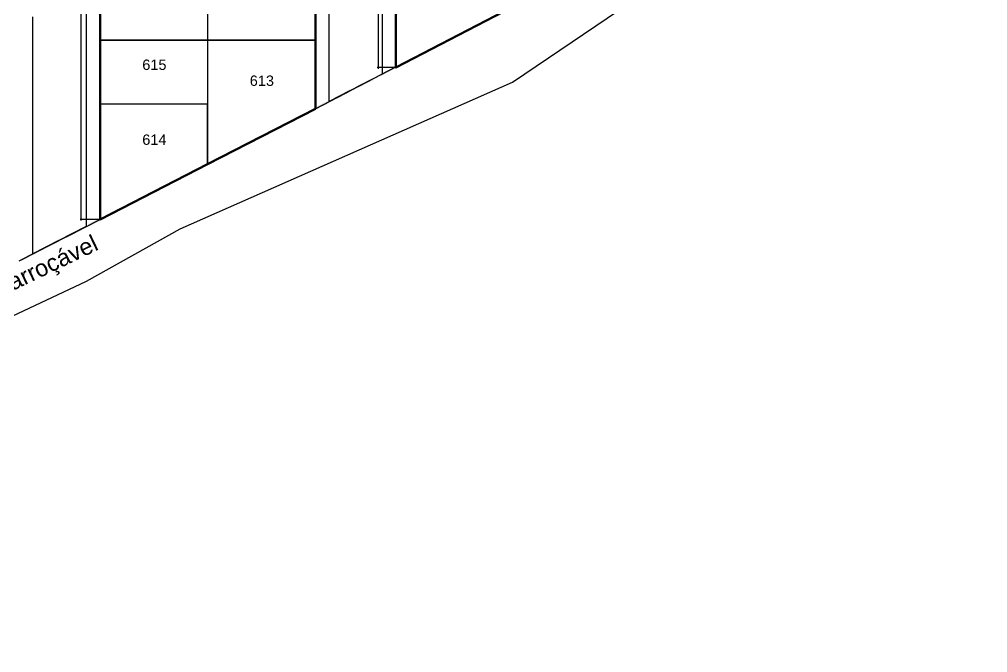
# Model space of a CAD drawing. Extents: x 246293 to 246943, y 9361385 to 9361710.
# Drawn here: x 246783 to 246926.9, y 9361442.3 to 9361536.4 of the extents above; entities that cross this region are included whole.
import ezdxf
from ezdxf.xclip import XClip

# ---------------------------------------------------------------- set-up
doc = ezdxf.new("R2010")
doc.units = 0
doc.header["$XCLIPFRAME"] = 0
doc.styles.add('style0', font='', dxfattribs={"height": 4.19039})
doc.styles.get('style0').set_extended_font_data('Arial')

# ---------------------------------------------------------------- blocks, each defined once
blk = doc.blocks.new('Viewport1')
at = {"linetype": 'Continuous', "lineweight": 0, "true_color": 0x93278f}
for points in [[(246852.26, 9361535.98), (246850.04, 9361534.82), (246849.94, 9361535.09), (246852.15, 9361536.25)], [(246848.94, 9361534.24), (246846.72, 9361533.14), (246846.57, 9361533.4), (246848.83, 9361534.56)], [(246845.62, 9361532.56), (246843.4, 9361531.4), (246843.24, 9361531.66), (246845.46, 9361532.82)], [(246842.3, 9361530.82), (246840.03, 9361529.71), (246839.92, 9361529.97), (246842.14, 9361531.08)], [(246838.92, 9361529.13), (246836.71, 9361527.97), (246836.6, 9361528.23), (246838.82, 9361529.39)], [(246835.6, 9361527.39), (246833.39, 9361526.28), (246833.23, 9361526.55), (246835.5, 9361527.66)], [(246832.28, 9361525.7), (246830.07, 9361524.54), (246829.91, 9361524.81), (246832.12, 9361525.97)], [(246828.96, 9361523.97), (246826.69, 9361522.86), (246826.59, 9361523.12), (246828.8, 9361524.23)], [(246825.59, 9361522.28), (246823.37, 9361521.12), (246823.27, 9361521.38), (246825.48, 9361522.54)], [(246822.27, 9361520.54), (246820.05, 9361519.38), (246819.89, 9361519.64), (246822.11, 9361520.8)], [(246818.95, 9361518.85), (246816.73, 9361517.69), (246816.57, 9361517.96), (246818.79, 9361519.12)], [(246815.62, 9361517.11), (246813.36, 9361515.95), (246813.25, 9361516.22), (246815.47, 9361517.38)], [(246812.25, 9361515.37), (246810.04, 9361514.27), (246809.93, 9361514.53), (246812.15, 9361515.69)], [(246808.93, 9361513.69), (246806.72, 9361512.53), (246806.56, 9361512.79), (246808.77, 9361513.95)], [(246805.61, 9361511.95), (246803.4, 9361510.84), (246803.24, 9361511.1), (246805.45, 9361512.21)], [(246802.29, 9361510.26), (246800.02, 9361509.1), (246799.92, 9361509.36), (246802.13, 9361510.52)], [(246798.92, 9361508.52), (246796.7, 9361507.41), (246796.54, 9361507.68), (246798.81, 9361508.78)], [(246795.6, 9361506.83), (246793.38, 9361505.67), (246793.22, 9361505.94), (246795.44, 9361507.1)], [(246792.27, 9361505.09), (246790.06, 9361503.93), (246789.9, 9361504.25), (246792.12, 9361505.36)], [(246788.9, 9361503.41), (246786.69, 9361502.25), (246786.58, 9361502.51), (246788.8, 9361503.67)], [(246785.58, 9361501.67), (246783.37, 9361500.51), (246783.21, 9361500.77), (246785.47, 9361501.93)]]:
    blk.add_hatch(color=217, dxfattribs=at).paths.add_polyline_path(points)
at = {"color": 1, "linetype": 'Continuous', "lineweight": 25, "true_color": 0xff0000}
for p, q in [((246792.17, 9361647.95), (246792.17, 9361506.52)), ((246836.34, 9361647.95), (246836.34, 9361529.08)), ((246838.92, 9361529.24), (246836.18, 9361529.24)), ((246836.29, 9361529.24), (246836.39, 9361529.18)), ((246794.91, 9361506.67), (246792.06, 9361506.67)), ((246792.17, 9361506.73), (246792.22, 9361506.62))]:
    blk.add_line(p, q, dxfattribs=at)
for points in [[(246783, 9361500.51), (246795.02, 9361506.67), (246795.02, 9361523.81), (246795.02, 9361533.3), (246795.02, 9361542.78)], [(246827.01, 9361542.78), (246827.01, 9361533.3), (246827.01, 9361523.12), (246838.97, 9361529.34), (246838.97, 9361542.78)], [(246785, 9361536.77), (246785, 9361527.29), (246785, 9361517.8), (246785, 9361508.78), (246785, 9361501.56), (246793.01, 9361505.67), (246793.01, 9361523.81), (246793.01, 9361533.3), (246793.01, 9361542.78)], [(246829.01, 9361542.78), (246829.01, 9361533.3), (246829.01, 9361524.18), (246836.97, 9361528.29), (246836.97, 9361542.78)]]:
    blk.add_lwpolyline(points, dxfattribs=at)
at = {"color": 5, "linetype": 'Continuous', "lineweight": 50, "true_color": 0x0000ff}
for points in [[(246795.02, 9361542.78), (246795.02, 9361533.3), (246795.02, 9361523.81), (246795.02, 9361506.67), (246810.99, 9361514.9), (246827.01, 9361523.12), (246827.01, 9361533.3), (246827.01, 9361542.78)], [(246838.97, 9361542.78), (246838.97, 9361529.24), (246855, 9361537.57)]]:
    blk.add_lwpolyline(points, dxfattribs=at)
at = {"color": 3, "linetype": 'Continuous', "lineweight": 25, "true_color": 0x00ff00}
for points in [[(246695.92, 9361442.31), (246697.77, 9361444.84), (246698.66, 9361447.69), (246699.19, 9361451.9), (246713.95, 9361460.44), (246717.48, 9361462.5), (246725.86, 9361465.93), (246793.01, 9361497.5), (246806.93, 9361505.3), (246856.32, 9361527.08), (246875.71, 9361540.25), (246912.24, 9361556.07), (246921.36, 9361563.34), (246923.52, 9361563.34), (246925.68, 9361562.34), (246926.89, 9361558.6)], [(246810.99, 9361533.3), (246827.01, 9361533.3), (246827.01, 9361542.78), (246810.99, 9361542.78), (246810.99, 9361533.3), (246795.02, 9361533.3), (246795.02, 9361542.78), (246810.99, 9361542.78), (246810.99, 9361533.3), (246810.99, 9361523.81), (246795.02, 9361523.81), (246795.02, 9361533.3), (246810.99, 9361533.3)], [(246855, 9361542.78), (246838.97, 9361542.78), (246838.97, 9361529.24), (246855, 9361537.57), (246855, 9361542.78)], [(246827.01, 9361533.3), (246810.99, 9361533.3), (246810.99, 9361523.81), (246810.99, 9361514.9), (246827.01, 9361523.12), (246827.01, 9361533.3)], [(246810.99, 9361523.81), (246795.02, 9361523.81), (246795.02, 9361506.67), (246810.99, 9361514.9), (246810.99, 9361523.81)]]:
    blk.add_lwpolyline(points, dxfattribs=at)
at = {"color": 1, "linetype": 'Continuous', "lineweight": 25, "true_color": 0xff0000, "char_height": 1.542, "attachment_point": 7, "style": 'style0'}
for s, insert in [('615', (246801.29, 9361528.87)), ('613', (246817.26, 9361526.5)), ('614', (246801.29, 9361517.74))]:
    blk.add_mtext(s, dxfattribs=dict(at, insert=insert))
at = {"color": 18, "linetype": 'Continuous', "lineweight": 25, "true_color": 0x000000, "insert": (246769.14, 9361489.02), "char_height": 2.4905, "attachment_point": 7, "rotation": 25.6091, "style": 'style0'}
blk.add_mtext('Estrada carroçável', dxfattribs=at)

msp = doc.modelspace()

# ---------------------------------------------------------------- block references
at = {"color": 7, "linetype": 'Continuous', "lineweight": 25}
ref = msp.add_blockref('Viewport1', (0, 0), dxfattribs=at)
XClip(ref).set_block_clipping_path([(246293.0645908564, 9361385.3773180377), (246947.9778113067, 9361715.953146778)])

doc.saveas('drawing.dxf')
